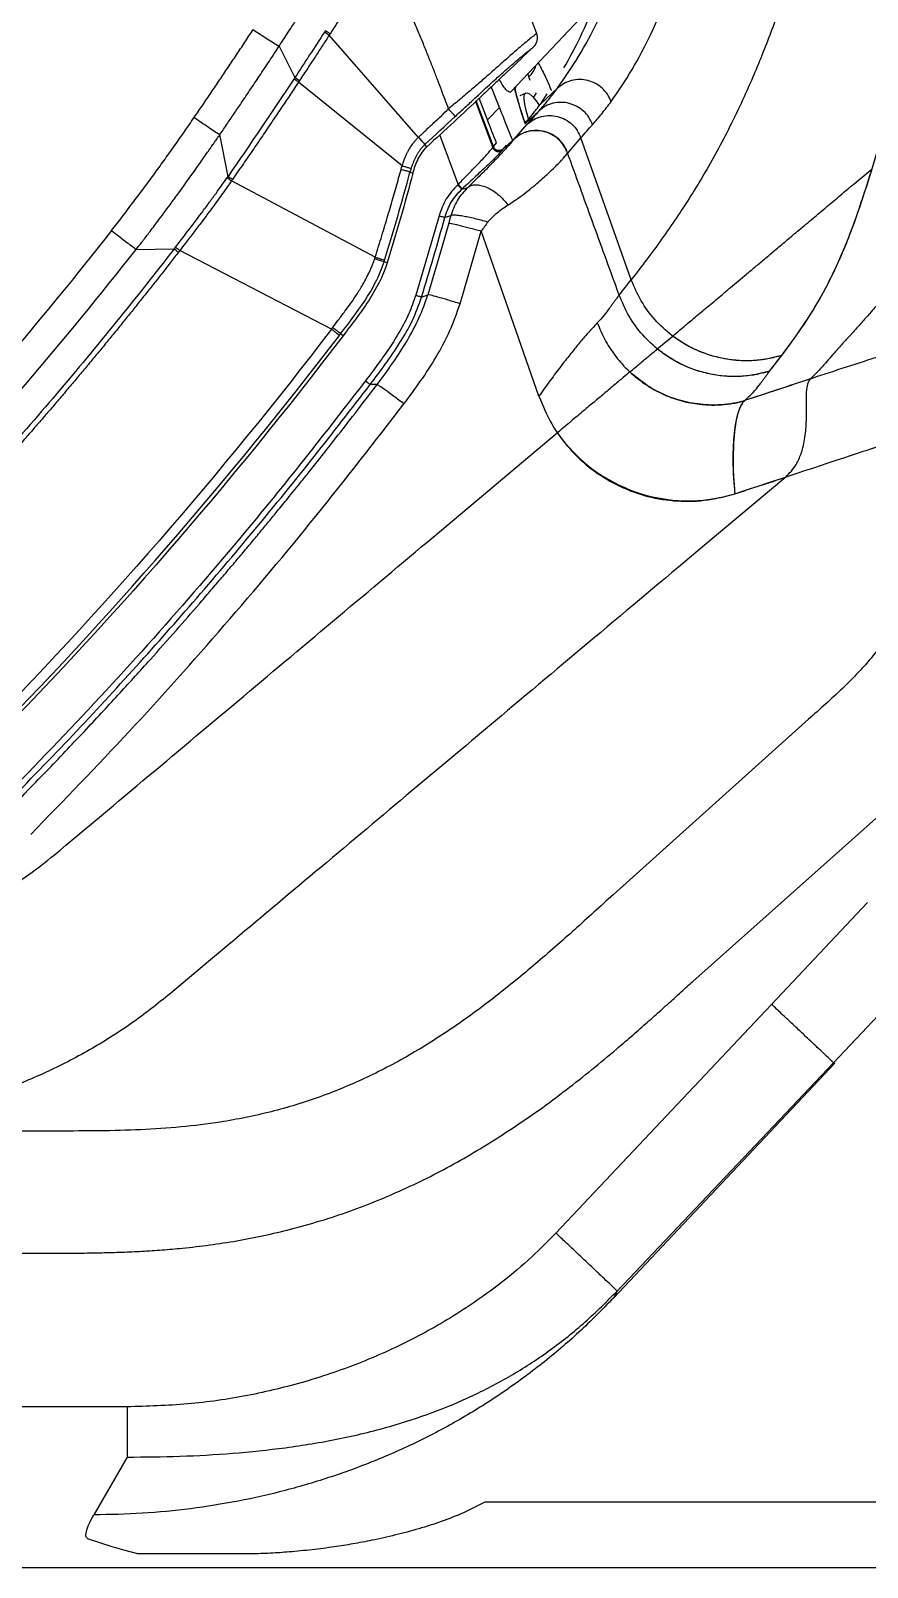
# Model space of a CAD drawing. Extents: x 400 to 501, y 484 to 634.
# Drawn here: x 419.94 to 426.88, y 505.67 to 518.42 of the extents above; entities that cross this region are included whole.
import ezdxf

# ---------------------------------------------------------------- set-up
doc = ezdxf.new("R2010")
doc.units = 0
doc.header["$MEASUREMENT"] = 0
doc.layers.add('DIM', color=3, linetype='Continuous')
doc.layers.add('GEOMETRY', color=3, linetype='Continuous', lineweight=25)

# ---------------------------------------------------------------- blocks, each defined once
blk = doc.blocks.new('2026 GRANDEE')
at = {"layer": 'GEOMETRY', "ltscale": 16}
for p, q in [((-26.502, -78.928), (-25.878, -78.269)), ((-28.044, -78.423), (-28.051, -78.434)), ((-27.271, -79.307), (-28.012, -78.459)), ((-28.427, -78.551), (-28.297, -78.811)), ((-28.258, -78.836), (-28.265, -78.848)), ((-27.406, -79.544), (-28.265, -78.848)), ((-26.598, -79.06), (-26.667, -78.886)), ((-26.344, -78.834), (-26.354, -78.804)), ((-26.116, -78.898), (-26.256, -79.029)), ((-26.798, -79.009), (-26.654, -79.391)), ((-26.648, -79.384), (-26.792, -79.004)), ((-26.697, -79.161), (-26.768, -78.982)), ((-26.38, -78.94), (-26.429, -78.962)), ((-26.317, -78.98), (-26.29, -78.939)), ((-26.256, -79.029), (-26.201, -78.947)), ((-26.697, -79.161), (-26.598, -79.06)), ((-26.385, -79.189), (-26.365, -79.167)), ((-26.27, -79.088), (-26.383, -79.193)), ((-28.851, -79.631), (-28.919, -79.284)), ((-27.271, -79.307), (-27.27, -79.306)), ((-26.941, -79.697), (-27.092, -79.286)), ((-26.477, -79.321), (-26.367, -79.198)), ((-27.2, -79.386), (-27.218, -79.367)), ((-26.648, -79.384), (-26.654, -79.391)), ((-26.648, -79.384), (-26.622, -79.353)), ((-26.573, -79.411), (-26.567, -79.404)), ((-26.567, -79.404), (-26.539, -79.371)), ((-26.031, -79.437), (-25.922, -79.312)), ((-25.504, -80.489), (-25.922, -79.312)), ((-28.852, -79.632), (-28.851, -79.631)), ((-27.63, -80.301), (-28.822, -79.668)), ((-27.341, -79.596), (-27.316, -79.603)), ((-23.655, -79.693), (-23.505, -79.567)), ((-26.941, -79.697), (-26.945, -79.701)), ((-27.1, -79.958), (-27.293, -80.618)), ((-27.019, -80.018), (-27.073, -80.21)), ((-27.003, -79.958), (-27.052, -79.971)), ((-26.925, -80.688), (-26.749, -80.085)), ((-26.271, -81.455), (-26.749, -80.084)), ((-29.614, -80.237), (-29.299, -80.233)), ((-27.992, -80.898), (-29.251, -80.246)), ((-27.073, -80.21), (-27.192, -80.613)), ((-27.53, -80.348), (-27.556, -80.34)), ((-27.245, -80.633), (-27.192, -80.613)), ((-27.896, -80.953), (-27.917, -80.937)), ((-25.288, -81.063), (-25.16, -80.956)), ((-24.356, -81.248), (-24.255, -81.117)), ((-27.614, -81.359), (-27.671, -81.358)), ((-27.149, -82.624), (-26.118, -81.759)), ((-24.222, -82.127), (-24.898, -82.694)), ((-24.033, -84.136), (-25.655, -85.592)), ((-24.992, -86.311), (-23.371, -84.867)), ((-30.417, -85.361), (-30.417, -85.361)), ((-28.845, -86.006), (-29.083, -86.205)), ((-29.083, -86.205), (-29.33, -86.413)), ((-24.34, -86.502), (-26.13, -88.4)), ((-23.816, -86.991), (-25.653, -88.94)), ((-25.621, -88.881), (-23.826, -86.986)), ((-30.264, -87.553), (-44.351, -87.552)), ((-44.506, -88.567), (-30.392, -88.567)), ((-25.621, -88.881), (-25.653, -88.94)), ((-29.688, -90.259), (-29.965, -90.738)), ((-8.129, -90.634), (-26.719, -90.634))]:
    blk.add_line(p, q, dxfattribs=at)
at = {"layer": 'GEOMETRY'}
for p, q in [((-23.545, -85.657), (-24.34, -86.502)), ((-23.03, -86.141), (-23.826, -86.986)), ((-29.688, -89.842), (-45.241, -89.842)), ((-29.812, -91.004), (-30.009, -90.941)), ((-29.715, -91.032), (-29.812, -91.004)), ((-29.6, -91.063), (-29.715, -91.032)), ((-28.66, -91.063), (-29.6, -91.063))]:
    blk.add_line(p, q, dxfattribs=at)
at = {"layer": 'GEOMETRY', "color": 4, "ltscale": 16}
blk.add_line((-47.123, -91.174), (47.123, -91.174), dxfattribs=at)
at = {"layer": 'GEOMETRY', "ltscale": 16, "flags": 128}
for points in [[(-26.465, -78.915), (-26.467, -78.908), (-26.473, -78.893)], [(-26.357, -79.157), (-26.361, -79.143), (-26.378, -79.083), (-26.389, -79.031), (-26.394, -78.99), (-26.392, -78.96), (-26.384, -78.943), (-26.37, -78.939), (-26.35, -78.947), (-26.325, -78.969), (-26.295, -79.003), (-26.269, -79.039)], [(-26.907, -79.734), (-26.909, -79.736), (-26.911, -79.737)], [(-25.604, -80.616), (-25.612, -80.594), (-25.621, -80.572)]]:
    blk.add_lwpolyline(points, dxfattribs=at)
at = {"layer": 'GEOMETRY', "ltscale": 16}
for centre, radius, start, end in [((-26.454, -78.677), 0.161, 307.9826, 347.6297), ((-25.033, -80.998), 1.325, 215.0424, 287.0523)]:
    blk.add_arc(centre, radius, start, end, dxfattribs=at)
for points, knots in [([(-25.671, -79.01), (-25.612, -78.923), (-25.494, -78.751), (-25.337, -78.45), (-25.195, -78.12), (-25.072, -77.76), (-24.968, -77.372), (-24.883, -76.958), (-24.817, -76.52), (-24.791, -76.208), (-24.778, -76.052)], [0, 0, 0, 0, 0.127105, 0.253618, 0.379546, 0.504879, 0.629609, 0.753718, 0.87719, 1, 1, 1, 1]), ([(-26.289, -78.446), (-26.3, -78.418), (-26.322, -78.361), (-26.355, -78.279), (-26.386, -78.2), (-26.417, -78.124), (-26.447, -78.051), (-26.476, -77.981), (-26.504, -77.915), (-26.531, -77.851), (-26.557, -77.791), (-26.582, -77.733), (-26.605, -77.679), (-26.65, -77.577), (-26.719, -77.423), (-26.804, -77.24), (-26.9, -77.037), (-26.965, -76.905), (-27.007, -76.819)], [0, 0, 0, 0, 0.0516264, 0.1013881, 0.1492965, 0.195364, 0.2396026, 0.2820224, 0.322631, 0.3614337, 0.3984343, 0.4336351, 0.4670372, 0.4986407, 0.6202968, 0.7529858, 0.8376508, 1, 1, 1, 1]), ([(-23.887, -76.955), (-23.925, -77.099), (-24.001, -77.39), (-24.127, -77.81), (-24.263, -78.217), (-24.409, -78.606), (-24.579, -79.004), (-24.777, -79.405), (-25.007, -79.796), (-25.25, -80.157), (-25.42, -80.379), (-25.504, -80.489)], [0, 0, 0, 0, 0.100251, 0.200884, 0.301252, 0.401354, 0.501131, 0.625737, 0.750202, 0.875255, 1, 1, 1, 1]), ([(-24.255, -81.117), (-24.188, -81.026), (-24.054, -80.845), (-23.886, -80.559), (-23.745, -80.26), (-23.621, -79.934), (-23.507, -79.58), (-23.4, -79.199), (-23.299, -78.796), (-23.205, -78.371), (-23.116, -77.932), (-23.063, -77.629), (-23.036, -77.477)], [0, 0, 0, 0, 0.0994336, 0.1995603, 0.2993658, 0.3992343, 0.4991929, 0.5991458, 0.6993031, 0.7996, 0.9000395, 1, 1, 1, 1]), ([(-27.566, -77.754), (-27.587, -77.787), (-27.629, -77.855), (-27.692, -77.955), (-27.754, -78.055), (-27.817, -78.155), (-27.879, -78.253), (-27.942, -78.351), (-27.983, -78.415), (-28.004, -78.448)], [0, 0, 0, 0, 0.145304, 0.289795, 0.433471, 0.576331, 0.718373, 0.859597, 1, 1, 1, 1]), ([(-27.021, -79.071), (-27.03, -79.045), (-27.05, -78.993), (-27.081, -78.911), (-27.113, -78.826), (-27.148, -78.735), (-27.186, -78.641), (-27.225, -78.543), (-27.267, -78.44), (-27.311, -78.334), (-27.358, -78.224), (-27.406, -78.111), (-27.458, -77.995), (-27.511, -77.875), (-27.548, -77.794), (-27.566, -77.754)], [0, 0, 0, 0, 0.057421, 0.118327, 0.182677, 0.250425, 0.321512, 0.395874, 0.473433, 0.554101, 0.637775, 0.724341, 0.813668, 0.905609, 1, 1, 1, 1]), ([(-26.116, -78.898), (-26.057, -78.813), (-25.938, -78.644), (-25.781, -78.345), (-25.658, -78.072), (-25.596, -77.886), (-25.573, -77.82)], [0, 0, 0, 0, 0.283532, 0.56572, 0.846574, 1, 1, 1, 1]), ([(-26.063, -78.729), (-26.017, -78.648), (-25.919, -78.474), (-25.836, -78.27), (-25.792, -78.161)], [0, 0, 0, 0, 0.46686, 1, 1, 1, 1]), ([(-28.427, -78.551), (-28.419, -78.538), (-28.383, -78.483), (-28.328, -78.399), (-28.266, -78.303), (-28.231, -78.249), (-28.215, -78.224)], [0, 0, 0, 0, 0.125025, 0.5, 0.775132, 1, 1, 1, 1]), ([(-29.132, -79.142), (-29.108, -79.107), (-29.061, -79.039), (-28.991, -78.935), (-28.921, -78.831), (-28.851, -78.727), (-28.781, -78.623), (-28.712, -78.518), (-28.666, -78.448), (-28.643, -78.413)], [0, 0, 0, 0, 0.142782, 0.285587, 0.428417, 0.571271, 0.714152, 0.857062, 1, 1, 1, 1]), ([(-28.643, -78.413), (-28.624, -78.426), (-28.604, -78.439), (-28.564, -78.465), (-28.545, -78.477), (-28.507, -78.501), (-28.489, -78.513), (-28.456, -78.533), (-28.441, -78.543), (-28.427, -78.551)], [0, 0, 0, 0, 0.25, 0.25, 0.5, 0.5, 0.75, 0.75, 1, 1, 1, 1]), ([(-28.012, -78.459), (-28.03, -78.488), (-28.068, -78.547), (-28.128, -78.638), (-28.191, -78.735), (-28.235, -78.802), (-28.258, -78.836)], [0, 0, 0, 0, 0.226332, 0.468441, 0.726333, 1, 1, 1, 1]), ([(-28.012, -78.459), (-28.018, -78.455), (-28.026, -78.45), (-28.04, -78.441), (-28.046, -78.437), (-28.051, -78.434)], [0, 0, 0, 0, 0.5, 0.5, 1, 1, 1, 1]), ([(-28.004, -78.448), (-28.011, -78.443), (-28.018, -78.438), (-28.032, -78.43), (-28.039, -78.426), (-28.044, -78.423)], [0, 0, 0, 0, 0.5, 0.5, 1, 1, 1, 1]), ([(-26.289, -78.446), (-26.313, -78.464), (-26.337, -78.483), (-26.396, -78.531), (-26.429, -78.559), (-26.495, -78.617), (-26.519, -78.639), (-26.565, -78.679), (-26.581, -78.693), (-26.617, -78.725), (-26.637, -78.743), (-26.68, -78.781), (-26.704, -78.802), (-26.758, -78.848), (-26.786, -78.873), (-26.849, -78.926), (-26.883, -78.955), (-26.951, -79.013), (-26.986, -79.042), (-27.021, -79.071)], [0, 0, 0, 0, 0.25, 0.25, 0.5, 0.5, 0.625, 0.625, 0.6875, 0.6875, 0.75, 0.75, 0.8125, 0.8125, 0.875, 0.875, 0.9375, 0.9375, 1, 1, 1, 1]), ([(-26.315, -78.556), (-26.313, -78.555), (-26.311, -78.552), (-26.307, -78.548), (-26.303, -78.543), (-26.299, -78.538), (-26.295, -78.53), (-26.289, -78.52), (-26.285, -78.506), (-26.283, -78.493), (-26.282, -78.48), (-26.283, -78.468), (-26.285, -78.457), (-26.288, -78.45), (-26.289, -78.446)], [0, 0, 0, 0, 0.048823, 0.098408, 0.14869, 0.199597, 0.25105, 0.374826, 0.500782, 0.607785, 0.711802, 0.812167, 0.908356, 1, 1, 1, 1]), ([(-28.919, -79.284), (-28.898, -79.254), (-28.857, -79.193), (-28.795, -79.102), (-28.733, -79.011), (-28.665, -78.909), (-28.59, -78.797), (-28.508, -78.674), (-28.454, -78.592), (-28.427, -78.551)], [0, 0, 0, 0, 0.124996, 0.249996, 0.374998, 0.5, 0.666751, 0.833418, 1, 1, 1, 1]), ([(-26.315, -78.556), (-26.388, -78.626), (-26.462, -78.695), (-26.572, -78.799), (-26.609, -78.834), (-26.682, -78.904), (-26.719, -78.938), (-26.903, -79.112), (-27.052, -79.248), (-27.2, -79.386)], [0, 0, 0, 0, 0.25, 0.25, 0.375, 0.375, 0.5, 0.5, 1, 1, 1, 1]), ([(-26.967, -79.135), (-26.938, -79.108), (-26.91, -79.082), (-26.854, -79.031), (-26.827, -79.006), (-26.776, -78.958), (-26.752, -78.936), (-26.707, -78.895), (-26.686, -78.875), (-26.647, -78.84), (-26.63, -78.824), (-26.597, -78.794), (-26.582, -78.781), (-26.539, -78.743), (-26.516, -78.723), (-26.452, -78.668), (-26.42, -78.641), (-26.363, -78.594), (-26.338, -78.575), (-26.315, -78.556)], [0, 0, 0, 0, 0.0625, 0.0625, 0.125, 0.125, 0.1875, 0.1875, 0.25, 0.25, 0.3125, 0.3125, 0.375, 0.375, 0.5, 0.5, 0.75, 0.75, 1, 1, 1, 1]), ([(-26.354, -78.804), (-26.357, -78.797), (-26.361, -78.786), (-26.358, -78.778), (-26.358, -78.775)], [0, 0, 0, 0, 0.70336, 1, 1, 1, 1]), ([(-26.278, -78.691), (-26.27, -78.703), (-26.247, -78.741), (-26.21, -78.821), (-26.181, -78.887), (-26.17, -78.914), (-26.169, -78.917)], [0, 0, 0, 0, 0.219646, 0.701582, 0.976649, 1, 1, 1, 1]), ([(-28.265, -78.848), (-28.288, -78.882), (-28.334, -78.951), (-28.405, -79.057), (-28.479, -79.167), (-28.557, -79.283), (-28.639, -79.403), (-28.725, -79.528), (-28.784, -79.613), (-28.814, -79.656)], [0, 0, 0, 0, 0.1243001, 0.2547857, 0.3914574, 0.5343153, 0.6833589, 0.8385876, 1, 1, 1, 1]), ([(-28.265, -78.848), (-28.272, -78.844), (-28.28, -78.839), (-28.294, -78.83), (-28.3, -78.826), (-28.305, -78.823)], [0, 0, 0, 0, 0.5, 0.5, 1, 1, 1, 1]), ([(-28.258, -78.836), (-28.264, -78.832), (-28.272, -78.827), (-28.286, -78.818), (-28.292, -78.814), (-28.297, -78.811)], [0, 0, 0, 0, 0.5, 0.5, 1, 1, 1, 1]), ([(-26.502, -78.928), (-26.505, -78.93), (-26.512, -78.935), (-26.529, -78.926), (-26.55, -78.905), (-26.574, -78.872), (-26.592, -78.84), (-26.601, -78.825)], [0, 0, 0, 0, 0.201053, 0.402054, 0.603282, 0.80453, 1, 1, 1, 1]), ([(-26.383, -79.199), (-26.386, -79.191), (-26.398, -79.155), (-26.419, -79.093), (-26.442, -79.015), (-26.461, -78.947), (-26.469, -78.91), (-26.473, -78.893)], [0, 0, 0, 0, 0.076401, 0.320062, 0.556953, 0.801681, 1, 1, 1, 1]), ([(-26.465, -78.914), (-26.465, -78.911), (-26.466, -78.905), (-26.462, -78.886), (-26.457, -78.877), (-26.457, -78.877), (-26.457, -78.877)], [0, 0, 0, 0, 0.291759, 0.731158, 0.944977, 1, 1, 1, 1]), ([(-26.382, -79.197), (-26.383, -79.193), (-26.393, -79.165), (-26.41, -79.113), (-26.431, -79.045), (-26.448, -78.986), (-26.459, -78.942), (-26.463, -78.922), (-26.465, -78.915)], [0, 0, 0, 0, 0.039166, 0.269764, 0.494895, 0.714007, 0.900321, 1, 1, 1, 1]), ([(-26.27, -79.088), (-26.244, -79.058), (-26.191, -78.998), (-26.141, -78.931), (-26.116, -78.898)], [0, 0, 0, 0, 0.501166, 1, 1, 1, 1]), ([(-25.671, -79.01), (-25.681, -78.989), (-25.699, -78.948), (-25.745, -78.897), (-25.801, -78.857), (-25.865, -78.833), (-25.933, -78.824), (-26, -78.833), (-26.064, -78.857), (-26.099, -78.885), (-26.116, -78.898)], [0, 0, 0, 0, 0.125001, 0.250002, 0.375001, 0.5, 0.624999, 0.749998, 0.874999, 1, 1, 1, 1]), ([(-26.365, -79.167), (-26.347, -79.144), (-26.31, -79.1), (-26.274, -79.053), (-26.256, -79.029)], [0, 0, 0, 0, 0.499869, 1, 1, 1, 1]), ([(-26.256, -79.029), (-26.259, -79.032), (-26.264, -79.036), (-26.269, -79.038), (-26.271, -79.038)], [0, 0, 0, 0, 0.6777989, 1, 1, 1, 1]), ([(-25.826, -79.202), (-25.835, -79.181), (-25.853, -79.139), (-25.899, -79.088), (-25.955, -79.048), (-26.019, -79.023), (-26.087, -79.014), (-26.154, -79.022), (-26.218, -79.046), (-26.253, -79.074), (-26.27, -79.088)], [0, 0, 0, 0, 0.125001, 0.250002, 0.375001, 0.5, 0.624999, 0.749998, 0.874999, 1, 1, 1, 1]), ([(-25.826, -79.202), (-25.799, -79.171), (-25.747, -79.11), (-25.696, -79.043), (-25.671, -79.01)], [0, 0, 0, 0, 0.500946, 1, 1, 1, 1]), ([(-29.818, -80.08), (-29.803, -80.062), (-29.774, -80.024), (-29.73, -79.968), (-29.687, -79.911), (-29.643, -79.853), (-29.599, -79.795), (-29.555, -79.736), (-29.511, -79.677), (-29.454, -79.599), (-29.384, -79.501), (-29.3, -79.384), (-29.216, -79.264), (-29.16, -79.183), (-29.132, -79.142)], [0, 0, 0, 0, 0.060947, 0.122335, 0.184166, 0.246439, 0.309157, 0.37232, 0.43593, 0.499988, 0.6218, 0.745735, 0.871799, 1, 1, 1, 1]), ([(-29.132, -79.142), (-29.113, -79.155), (-29.093, -79.168), (-29.054, -79.195), (-29.035, -79.208), (-28.998, -79.233), (-28.98, -79.244), (-28.948, -79.266), (-28.933, -79.276), (-28.919, -79.284)], [0, 0, 0, 0, 0.25, 0.25, 0.5, 0.5, 0.75, 0.75, 1, 1, 1, 1]), ([(-27.27, -79.306), (-27.248, -79.285), (-27.206, -79.245), (-27.142, -79.185), (-27.081, -79.128), (-27.041, -79.09), (-27.021, -79.071)], [0, 0, 0, 0, 0.260423, 0.513679, 0.7601, 1, 1, 1, 1]), ([(-26.967, -79.135), (-26.967, -79.134), (-26.968, -79.133), (-26.972, -79.126), (-26.976, -79.121), (-26.986, -79.109), (-26.993, -79.102), (-27.006, -79.087), (-27.014, -79.079), (-27.021, -79.071)], [0, 0, 0, 0, 0.25, 0.25, 0.5, 0.5, 0.75, 0.75, 1, 1, 1, 1]), ([(-26.623, -79.354), (-26.623, -79.354), (-26.648, -79.292), (-26.673, -79.227), (-26.697, -79.161)], [0, 0, 0, 0, 0.004136, 1, 1, 1, 1]), ([(-26.598, -79.06), (-26.574, -79.122), (-26.539, -79.213), (-26.504, -79.299), (-26.493, -79.326)], [0, 0, 0, 0, 0.682228, 1, 1, 1, 1]), ([(-26.365, -79.167), (-26.368, -79.169), (-26.375, -79.174), (-26.383, -79.178), (-26.388, -79.178), (-26.388, -79.178)], [0, 0, 0, 0, 0.460806, 0.921612, 1, 1, 1, 1]), ([(-26.27, -79.088), (-26.286, -79.106), (-26.319, -79.143), (-26.351, -79.179), (-26.367, -79.198)], [0, 0, 0, 0, 0.496386, 1, 1, 1, 1]), ([(-26.367, -79.198), (-26.35, -79.184), (-26.315, -79.156), (-26.251, -79.132), (-26.183, -79.123), (-26.115, -79.132), (-26.051, -79.157), (-25.995, -79.197), (-25.95, -79.249), (-25.931, -79.291), (-25.922, -79.312)], [0, 0, 0, 0, 0.125001, 0.250002, 0.375001, 0.5, 0.624999, 0.749998, 0.874999, 1, 1, 1, 1]), ([(-29.614, -80.237), (-29.598, -80.217), (-29.562, -80.172), (-29.503, -80.094), (-29.424, -79.99), (-29.342, -79.879), (-29.226, -79.72), (-29.122, -79.575), (-29.026, -79.438), (-28.97, -79.357), (-28.936, -79.309), (-28.919, -79.284)], [0, 0, 0, 0, 0.064376, 0.147716, 0.249989, 0.395356, 0.499981, 0.749989, 0.849995, 0.924999, 1, 1, 1, 1]), ([(-27.406, -79.544), (-27.405, -79.539), (-27.401, -79.528), (-27.396, -79.511), (-27.389, -79.494), (-27.382, -79.475), (-27.374, -79.456), (-27.364, -79.436), (-27.352, -79.413), (-27.336, -79.386), (-27.319, -79.361), (-27.302, -79.34), (-27.287, -79.323), (-27.276, -79.312), (-27.271, -79.307)], [0, 0, 0, 0, 0.059187, 0.122594, 0.190193, 0.261941, 0.337781, 0.417648, 0.50148, 0.626249, 0.750743, 0.832036, 0.915064, 1, 1, 1, 1]), ([(-27.271, -79.307), (-27.264, -79.314), (-27.257, -79.322), (-27.243, -79.337), (-27.237, -79.343), (-27.227, -79.355), (-27.224, -79.359), (-27.219, -79.366), (-27.218, -79.367), (-27.218, -79.368)], [0, 0, 0, 0, 0.25, 0.25, 0.5, 0.5, 0.75, 0.75, 1, 1, 1, 1]), ([(-27.218, -79.367), (-27.217, -79.367), (-27.218, -79.365), (-27.223, -79.359), (-27.227, -79.354), (-27.237, -79.343), (-27.243, -79.336), (-27.256, -79.321), (-27.263, -79.313), (-27.27, -79.306)], [0, 0, 0, 0, 0.25, 0.25, 0.5, 0.5, 0.75, 0.75, 1, 1, 1, 1]), ([(-26.033, -79.438), (-26.042, -79.417), (-26.06, -79.375), (-26.106, -79.323), (-26.161, -79.283), (-26.226, -79.257), (-26.294, -79.249), (-26.361, -79.257), (-26.425, -79.281), (-26.46, -79.309), (-26.478, -79.323)], [0, 0, 0, 0, 0.125001, 0.250002, 0.375001, 0.5, 0.624999, 0.749998, 0.874999, 1, 1, 1, 1]), ([(-26.031, -79.437), (-26.04, -79.416), (-26.059, -79.374), (-26.104, -79.321), (-26.16, -79.281), (-26.224, -79.256), (-26.292, -79.247), (-26.36, -79.255), (-26.424, -79.279), (-26.459, -79.307), (-26.477, -79.321)], [0, 0, 0, 0, 0.125001, 0.250002, 0.375001, 0.5, 0.624999, 0.749998, 0.874999, 1, 1, 1, 1]), ([(-25.922, -79.312), (-25.906, -79.293), (-25.874, -79.257), (-25.842, -79.22), (-25.826, -79.202)], [0, 0, 0, 0, 0.503604, 1, 1, 1, 1]), ([(-27.218, -79.368), (-27.221, -79.37), (-27.226, -79.375), (-27.234, -79.384), (-27.241, -79.392), (-27.249, -79.4), (-27.256, -79.409), (-27.262, -79.419), (-27.269, -79.428), (-27.275, -79.438), (-27.281, -79.448), (-27.287, -79.458), (-27.293, -79.468), (-27.298, -79.479), (-27.303, -79.49), (-27.308, -79.501), (-27.313, -79.512), (-27.317, -79.523), (-27.322, -79.534), (-27.326, -79.546), (-27.33, -79.557), (-27.332, -79.565), (-27.333, -79.569)], [0, 0, 0, 0, 0.04736, 0.094931, 0.142745, 0.190827, 0.2392, 0.287881, 0.336882, 0.386209, 0.435863, 0.48584, 0.536128, 0.586704, 0.637482, 0.688466, 0.739683, 0.791155, 0.842906, 0.894953, 0.947313, 1, 1, 1, 1]), ([(-27.316, -79.603), (-27.305, -79.563), (-27.291, -79.524), (-27.254, -79.449), (-27.23, -79.415), (-27.2, -79.386)], [0, 0, 0, 0, 0.5, 0.5, 1, 1, 1, 1]), ([(-26.941, -79.697), (-26.909, -79.664), (-26.843, -79.597), (-26.753, -79.505), (-26.695, -79.442), (-26.665, -79.406), (-26.658, -79.396), (-26.655, -79.392)], [0, 0, 0, 0, 0.2446393, 0.4915579, 0.7414852, 0.8696253, 1, 1, 1, 1]), ([(-26.574, -79.412), (-26.578, -79.416), (-26.586, -79.426), (-26.613, -79.455), (-26.648, -79.492), (-26.706, -79.547), (-26.793, -79.628), (-26.869, -79.699), (-26.907, -79.734)], [0, 0, 0, 0, 0.130634, 0.259485, 0.386648, 0.512335, 0.758489, 1, 1, 1, 1]), ([(-26.478, -79.323), (-26.486, -79.332), (-26.502, -79.351), (-26.524, -79.378), (-26.548, -79.404), (-26.574, -79.432), (-26.607, -79.467), (-26.648, -79.51), (-26.703, -79.566), (-26.761, -79.625), (-26.817, -79.679), (-26.849, -79.71), (-26.864, -79.725)], [0, 0, 0, 0, 0.107065, 0.211934, 0.317825, 0.422955, 0.527432, 0.656109, 0.78096, 0.898703, 0.952418, 1, 1, 1, 1]), ([(-26.654, -79.391), (-26.654, -79.391), (-26.654, -79.391), (-26.654, -79.391), (-26.655, -79.392)], [0, 0, 0, 0, 0.500026, 1, 1, 1, 1]), ([(-26.655, -79.392), (-26.653, -79.395), (-26.649, -79.403), (-26.641, -79.412), (-26.631, -79.419), (-26.619, -79.424), (-26.607, -79.425), (-26.595, -79.424), (-26.583, -79.419), (-26.577, -79.414), (-26.574, -79.412)], [0, 0, 0, 0, 0.1250007, 0.2500017, 0.3750012, 0.5, 0.6249987, 0.7499983, 0.8749993, 1, 1, 1, 1]), ([(-26.654, -79.391), (-26.652, -79.394), (-26.649, -79.402), (-26.64, -79.411), (-26.63, -79.418), (-26.619, -79.423), (-26.606, -79.424), (-26.594, -79.423), (-26.582, -79.418), (-26.576, -79.413), (-26.573, -79.411)], [0, 0, 0, 0, 0.125001, 0.250002, 0.375001, 0.5, 0.624999, 0.749998, 0.874999, 1, 1, 1, 1]), ([(-26.567, -79.404), (-26.571, -79.407), (-26.577, -79.412), (-26.589, -79.416), (-26.601, -79.418), (-26.613, -79.416), (-26.625, -79.412), (-26.635, -79.405), (-26.643, -79.395), (-26.647, -79.388), (-26.648, -79.384)], [0, 0, 0, 0, 0.125001, 0.250002, 0.375001, 0.5, 0.624999, 0.749998, 0.874999, 1, 1, 1, 1]), ([(-26.477, -79.321), (-26.493, -79.336), (-26.525, -79.366), (-26.557, -79.397), (-26.574, -79.412)], [0, 0, 0, 0, 0.5000001, 1, 1, 1, 1]), ([(-26.574, -79.412), (-26.574, -79.411), (-26.573, -79.411), (-26.573, -79.411), (-26.573, -79.411)], [0, 0, 0, 0, 0.49995, 1, 1, 1, 1]), ([(-26.527, -79.868), (-26.498, -79.849), (-26.44, -79.811), (-26.366, -79.755), (-26.301, -79.702), (-26.245, -79.654), (-26.201, -79.614), (-26.159, -79.574), (-26.12, -79.535), (-26.089, -79.504), (-26.068, -79.481), (-26.055, -79.465), (-26.045, -79.452), (-26.038, -79.443), (-26.035, -79.439), (-26.033, -79.437)], [0, 0, 0, 0, 0.071577, 0.140195, 0.238593, 0.333803, 0.427373, 0.519543, 0.655663, 0.791014, 0.850622, 0.908873, 0.959527, 0.979515, 1, 1, 1, 1]), ([(-26.477, -79.321), (-26.477, -79.321), (-26.477, -79.322), (-26.478, -79.323), (-26.478, -79.323)], [0, 0, 0, 0, 0.500064, 1, 1, 1, 1]), ([(-26.033, -79.438), (-26.032, -79.438), (-26.032, -79.437), (-26.032, -79.437), (-26.031, -79.437)], [0, 0, 0, 0, 0.500151, 1, 1, 1, 1]), ([(-27.415, -79.574), (-27.414, -79.569), (-27.411, -79.559), (-27.408, -79.549), (-27.406, -79.544)], [0, 0, 0, 0, 0.508235, 1, 1, 1, 1]), ([(-27.333, -79.569), (-27.333, -79.569), (-27.335, -79.568), (-27.342, -79.565), (-27.347, -79.563), (-27.361, -79.559), (-27.369, -79.556), (-27.387, -79.55), (-27.397, -79.547), (-27.406, -79.544)], [0, 0, 0, 0, 0.25, 0.25, 0.5, 0.5, 0.75, 0.75, 1, 1, 1, 1]), ([(-22.237, -79.529), (-22.318, -79.592), (-22.48, -79.719), (-22.691, -79.902), (-22.884, -80.081), (-23.03, -80.226), (-23.14, -80.342), (-23.22, -80.427), (-23.298, -80.512), (-23.372, -80.596), (-23.448, -80.682), (-23.521, -80.764), (-23.597, -80.85), (-23.647, -80.905), (-23.674, -80.934)], [0, 0, 0, 0, 0.124927, 0.249813, 0.374734, 0.499723, 0.562245, 0.62478, 0.684846, 0.749877, 0.80865, 0.874968, 0.933489, 1, 1, 1, 1]), ([(-29.287, -80.218), (-29.261, -80.185), (-29.188, -80.09), (-29.094, -79.967), (-29.009, -79.851), (-28.953, -79.775), (-28.904, -79.706), (-28.874, -79.663), (-28.86, -79.643)], [0, 0, 0, 0, 0.176991, 0.500035, 0.647659, 0.78022, 0.89768, 1, 1, 1, 1]), ([(-28.822, -79.668), (-28.834, -79.684), (-28.857, -79.718), (-28.895, -79.771), (-28.937, -79.829), (-28.983, -79.893), (-29.031, -79.957), (-29.084, -80.027), (-29.141, -80.103), (-29.199, -80.178), (-29.236, -80.226), (-29.251, -80.246)], [0, 0, 0, 0, 0.080441, 0.170658, 0.270654, 0.380427, 0.499971, 0.60333, 0.749985, 0.895129, 1, 1, 1, 1]), ([(-28.822, -79.668), (-28.829, -79.664), (-28.836, -79.659), (-28.849, -79.65), (-28.855, -79.646), (-28.86, -79.643)], [0, 0, 0, 0, 0.5, 0.5, 1, 1, 1, 1]), ([(-28.851, -79.631), (-28.846, -79.634), (-28.84, -79.638), (-28.827, -79.647), (-28.82, -79.651), (-28.814, -79.656)], [0, 0, 0, 0, 0.5, 0.5, 1, 1, 1, 1]), ([(-27.63, -80.301), (-27.62, -80.271), (-27.602, -80.212), (-27.575, -80.124), (-27.549, -80.039), (-27.524, -79.956), (-27.501, -79.875), (-27.478, -79.797), (-27.456, -79.721), (-27.435, -79.647), (-27.422, -79.598), (-27.415, -79.574)], [0, 0, 0, 0, 0.124213, 0.245148, 0.362807, 0.477192, 0.588301, 0.696137, 0.800699, 0.901987, 1, 1, 1, 1]), ([(-27.341, -79.596), (-27.341, -79.596), (-27.343, -79.595), (-27.35, -79.593), (-27.355, -79.591), (-27.369, -79.587), (-27.377, -79.585), (-27.396, -79.58), (-27.406, -79.577), (-27.415, -79.574)], [0, 0, 0, 0, 0.25, 0.25, 0.5, 0.5, 0.75, 0.75, 1, 1, 1, 1]), ([(-27.333, -79.569), (-27.334, -79.574), (-27.337, -79.583), (-27.34, -79.592), (-27.341, -79.596)], [0, 0, 0, 0, 0.489926, 1, 1, 1, 1]), ([(-25.16, -80.956), (-25.142, -80.94), (-25.106, -80.91), (-25.056, -80.868), (-25.008, -80.828), (-24.961, -80.788), (-24.911, -80.746), (-24.858, -80.702), (-24.804, -80.657), (-24.744, -80.607), (-24.681, -80.554), (-24.615, -80.498), (-24.547, -80.441), (-24.476, -80.382), (-24.394, -80.313), (-24.305, -80.238), (-24.209, -80.157), (-24.107, -80.072), (-23.999, -79.981), (-23.884, -79.885), (-23.771, -79.79), (-23.693, -79.724), (-23.655, -79.693)], [0, 0, 0, 0, 0.044276, 0.084117, 0.119524, 0.156467, 0.195196, 0.234823, 0.27629, 0.31765, 0.368098, 0.41551, 0.46145, 0.511774, 0.564558, 0.629085, 0.690478, 0.748742, 0.818104, 0.88326, 0.943884, 1, 1, 1, 1]), ([(-24.255, -81.117), (-24.199, -81.041), (-24.086, -80.89), (-23.939, -80.653), (-23.791, -80.367), (-23.647, -80.017), (-23.553, -79.717), (-23.505, -79.567)], [0, 0, 0, 0, 0.165771, 0.33302, 0.499785, 0.749707, 1, 1, 1, 1]), ([(-26.945, -79.701), (-26.98, -79.738), (-27.05, -79.813), (-27.083, -79.91), (-27.1, -79.958)], [0, 0, 0, 0, 0.499979, 1, 1, 1, 1]), ([(-27.052, -79.971), (-27.037, -79.927), (-27.006, -79.84), (-26.943, -79.771), (-26.911, -79.737)], [0, 0, 0, 0, 0.5000091, 1, 1, 1, 1]), ([(-26.864, -79.725), (-26.894, -79.758), (-26.956, -79.825), (-26.987, -79.913), (-27.003, -79.958)], [0, 0, 0, 0, 0.493332, 1, 1, 1, 1]), ([(-26.911, -79.737), (-26.912, -79.737), (-26.913, -79.736), (-26.921, -79.727), (-26.932, -79.715), (-26.941, -79.706), (-26.945, -79.701)], [0, 0, 0, 0, 0.249993, 0.5, 0.750007, 1, 1, 1, 1]), ([(-26.941, -79.697), (-26.937, -79.702), (-26.928, -79.712), (-26.917, -79.724), (-26.909, -79.732), (-26.908, -79.733), (-26.907, -79.734)], [0, 0, 0, 0, 0.25, 0.5, 0.75, 1, 1, 1, 1]), ([(-26.911, -79.737), (-26.904, -79.736), (-26.889, -79.732), (-26.873, -79.727), (-26.864, -79.725)], [0, 0, 0, 0, 0.4471152, 1, 1, 1, 1]), ([(-26.864, -79.725), (-26.855, -79.718), (-26.836, -79.705), (-26.798, -79.699), (-26.755, -79.704), (-26.707, -79.719), (-26.658, -79.745), (-26.61, -79.779), (-26.565, -79.821), (-26.54, -79.852), (-26.527, -79.868)], [0, 0, 0, 0, 0.125, 0.250001, 0.375001, 0.5, 0.624999, 0.749999, 0.875, 1, 1, 1, 1]), ([(-26.695, -80.01), (-26.669, -79.983), (-26.615, -79.926), (-26.558, -79.888), (-26.527, -79.868)], [0, 0, 0, 0, 0.470161, 1, 1, 1, 1]), ([(-27.245, -80.633), (-27.211, -80.523), (-27.144, -80.303), (-27.083, -80.082), (-27.052, -79.971)], [0, 0, 0, 0, 0.499989, 1, 1, 1, 1]), ([(-27.1, -79.958), (-27.094, -79.96), (-27.082, -79.963), (-27.066, -79.967), (-27.055, -79.97), (-27.053, -79.971), (-27.052, -79.971)], [0, 0, 0, 0, 0.249993, 0.5, 0.750007, 1, 1, 1, 1]), ([(-27.003, -79.958), (-27.006, -79.968), (-27.011, -79.988), (-27.016, -80.008), (-27.019, -80.018)], [0, 0, 0, 0, 0.497665, 1, 1, 1, 1]), ([(-27.019, -80.018), (-27.014, -80.019), (-27.003, -80.02), (-26.94, -80.034), (-26.852, -80.057), (-26.783, -80.075), (-26.749, -80.085)], [0, 0, 0, 0, 0.25, 0.5, 0.75, 1, 1, 1, 1]), ([(-26.695, -80.01), (-26.713, -80.005), (-26.75, -79.995), (-26.805, -79.981), (-26.857, -79.97), (-26.904, -79.961), (-26.944, -79.955), (-26.975, -79.953), (-26.996, -79.953), (-27.001, -79.957), (-27.003, -79.958)], [0, 0, 0, 0, 0.125, 0.250001, 0.375, 0.5, 0.625, 0.749999, 0.875, 1, 1, 1, 1]), ([(-26.695, -80.01), (-26.704, -80.023), (-26.722, -80.047), (-26.74, -80.072), (-26.749, -80.085)], [0, 0, 0, 0, 0.507773, 1, 1, 1, 1]), ([(-29.818, -80.08), (-29.799, -80.095), (-29.78, -80.11), (-29.743, -80.139), (-29.724, -80.153), (-29.689, -80.18), (-29.672, -80.193), (-29.641, -80.217), (-29.626, -80.228), (-29.614, -80.237)], [0, 0, 0, 0, 0.25, 0.25, 0.5, 0.5, 0.75, 0.75, 1, 1, 1, 1]), ([(-29.299, -80.233), (-29.614, -80.641), (-29.939, -81.041), (-30.606, -81.826), (-30.949, -82.211), (-31.3, -82.588)], [0, 0, 0, 0, 0.5, 0.5, 1, 1, 1, 1]), ([(-29.263, -80.261), (-29.286, -80.29), (-29.332, -80.35), (-29.402, -80.439), (-29.472, -80.528), (-29.543, -80.617), (-29.615, -80.707), (-29.687, -80.797), (-29.76, -80.887), (-29.833, -80.977), (-29.907, -81.067), (-29.982, -81.157), (-30.057, -81.248), (-30.133, -81.338), (-30.21, -81.429), (-30.287, -81.52), (-30.365, -81.611), (-30.444, -81.702), (-30.523, -81.793), (-30.603, -81.884), (-30.684, -81.976), (-30.765, -82.067), (-30.847, -82.159), (-30.93, -82.251), (-31.013, -82.343), (-31.097, -82.435), (-31.181, -82.527), (-31.238, -82.588), (-31.267, -82.618)], [0, 0, 0, 0, 0.036372, 0.072911, 0.109616, 0.146488, 0.183526, 0.220731, 0.258102, 0.295641, 0.333347, 0.371219, 0.409259, 0.447466, 0.485841, 0.524383, 0.563093, 0.60197, 0.641016, 0.680229, 0.719611, 0.759161, 0.798879, 0.838766, 0.878821, 0.919045, 0.959438, 1, 1, 1, 1]), ([(-29.263, -80.261), (-29.269, -80.256), (-29.276, -80.251), (-29.289, -80.241), (-29.295, -80.237), (-29.299, -80.233)], [0, 0, 0, 0, 0.5, 0.5, 1, 1, 1, 1]), ([(-29.287, -80.218), (-29.283, -80.222), (-29.277, -80.226), (-29.264, -80.235), (-29.258, -80.241), (-29.251, -80.246)], [0, 0, 0, 0, 0.5, 0.5, 1, 1, 1, 1]), ([(-27.982, -80.884), (-27.967, -80.864), (-27.933, -80.82), (-27.882, -80.753), (-27.831, -80.683), (-27.781, -80.609), (-27.737, -80.538), (-27.704, -80.478), (-27.683, -80.436), (-27.668, -80.404), (-27.655, -80.373), (-27.644, -80.343), (-27.637, -80.323), (-27.634, -80.314)], [0, 0, 0, 0, 0.113584, 0.249994, 0.374977, 0.499966, 0.646529, 0.750132, 0.805469, 0.858094, 0.908036, 0.955328, 1, 1, 1, 1]), ([(-27.634, -80.314), (-27.624, -80.317), (-27.614, -80.32), (-27.595, -80.326), (-27.586, -80.329), (-27.571, -80.334), (-27.565, -80.336), (-27.558, -80.339), (-27.556, -80.34), (-27.556, -80.34)], [0, 0, 0, 0, 0.25, 0.25, 0.5, 0.5, 0.75, 0.75, 1, 1, 1, 1]), ([(-27.63, -80.301), (-27.62, -80.304), (-27.61, -80.307), (-27.59, -80.314), (-27.582, -80.316), (-27.567, -80.321), (-27.561, -80.323), (-27.554, -80.326), (-27.552, -80.327), (-27.552, -80.327)], [0, 0, 0, 0, 0.25, 0.25, 0.5, 0.5, 0.75, 0.75, 1, 1, 1, 1]), ([(-27.917, -80.937), (-27.85, -80.849), (-27.78, -80.76), (-27.684, -80.614), (-27.654, -80.563), (-27.599, -80.456), (-27.574, -80.399), (-27.556, -80.34)], [0, 0, 0, 0, 0.5, 0.5, 0.75, 0.75, 1, 1, 1, 1]), ([(-27.53, -80.348), (-27.566, -80.461), (-27.622, -80.566), (-27.751, -80.765), (-27.824, -80.859), (-27.896, -80.953)], [0, 0, 0, 0, 0.5, 0.5, 1, 1, 1, 1]), ([(-25.604, -80.616), (-25.588, -80.595), (-25.554, -80.552), (-25.521, -80.51), (-25.504, -80.489)], [0, 0, 0, 0, 0.505601, 1, 1, 1, 1]), ([(-24.255, -81.117), (-24.317, -81.132), (-24.441, -81.163), (-24.634, -81.164), (-24.825, -81.129), (-25.006, -81.059), (-25.171, -80.955), (-25.312, -80.823), (-25.429, -80.667), (-25.479, -80.548), (-25.504, -80.489)], [0, 0, 0, 0, 0.125009, 0.250009, 0.375003, 0.5, 0.624997, 0.749991, 0.874991, 1, 1, 1, 1]), ([(-27.293, -80.618), (-27.311, -80.669), (-27.347, -80.772), (-27.424, -80.916), (-27.512, -81.057), (-27.609, -81.193), (-27.677, -81.283), (-27.711, -81.328)], [0, 0, 0, 0, 0.196216, 0.393571, 0.59175, 0.7963, 1, 1, 1, 1]), ([(-27.671, -81.358), (-27.629, -81.302), (-27.544, -81.191), (-27.425, -81.017), (-27.318, -80.833), (-27.269, -80.7), (-27.245, -80.633)], [0, 0, 0, 0, 0.247888, 0.497422, 0.7481, 1, 1, 1, 1]), ([(-27.614, -81.359), (-27.57, -81.299), (-27.482, -81.181), (-27.364, -80.998), (-27.262, -80.811), (-27.215, -80.679), (-27.192, -80.613)], [0, 0, 0, 0, 0.259511, 0.511478, 0.758359, 1, 1, 1, 1]), ([(-27.391, -81.519), (-27.344, -81.456), (-27.25, -81.33), (-27.121, -81.13), (-27.006, -80.918), (-26.952, -80.765), (-26.925, -80.688)], [0, 0, 0, 0, 0.246138, 0.493481, 0.744676, 1, 1, 1, 1]), ([(-27.245, -80.633), (-27.246, -80.633), (-27.248, -80.632), (-27.259, -80.629), (-27.274, -80.624), (-27.286, -80.62), (-27.293, -80.618)], [0, 0, 0, 0, 0.2499931, 0.5, 0.7500069, 1, 1, 1, 1]), ([(-26.925, -80.688), (-26.958, -80.678), (-27.026, -80.657), (-27.113, -80.632), (-27.176, -80.615), (-27.187, -80.614), (-27.192, -80.613)], [0, 0, 0, 0, 0.25, 0.5, 0.75, 1, 1, 1, 1]), ([(-25.604, -80.616), (-25.611, -80.624), (-25.623, -80.64), (-25.639, -80.662), (-25.655, -80.684), (-25.671, -80.706), (-25.695, -80.739), (-25.728, -80.782), (-25.767, -80.825), (-25.786, -80.846)], [0, 0, 0, 0, 0.114782, 0.217586, 0.320987, 0.423911, 0.523918, 0.766861, 1, 1, 1, 1]), ([(-24.356, -81.248), (-24.418, -81.263), (-24.542, -81.294), (-24.736, -81.294), (-24.926, -81.259), (-25.107, -81.188), (-25.272, -81.084), (-25.413, -80.951), (-25.53, -80.794), (-25.579, -80.675), (-25.604, -80.616)], [0, 0, 0, 0, 0.1250091, 0.250009, 0.3750028, 0.5, 0.6249972, 0.749991, 0.8749909, 1, 1, 1, 1]), ([(-22.274, -80.82), (-22.47, -80.862), (-22.862, -80.948), (-23.436, -81.121), (-24.002, -81.306), (-24.377, -81.431), (-24.564, -81.492)], [0, 0, 0, 0, 0.251694, 0.503346, 0.753221, 1, 1, 1, 1]), ([(-27.992, -80.898), (-27.984, -80.904), (-27.975, -80.911), (-27.959, -80.924), (-27.952, -80.93), (-27.939, -80.94), (-27.935, -80.943), (-27.929, -80.949), (-27.927, -80.95), (-27.927, -80.951)], [0, 0, 0, 0, 0.25, 0.25, 0.5, 0.5, 0.75, 0.75, 1, 1, 1, 1]), ([(-27.982, -80.884), (-27.974, -80.891), (-27.965, -80.898), (-27.949, -80.91), (-27.941, -80.916), (-27.929, -80.926), (-27.924, -80.93), (-27.918, -80.935), (-27.917, -80.937), (-27.917, -80.937)], [0, 0, 0, 0, 0.25, 0.25, 0.5, 0.5, 0.75, 0.75, 1, 1, 1, 1]), ([(-25.786, -80.846), (-25.8, -80.861), (-25.828, -80.892), (-25.882, -80.952), (-25.944, -81.024), (-26.013, -81.11), (-26.089, -81.206), (-26.177, -81.324), (-26.239, -81.411), (-26.271, -81.455)], [0, 0, 0, 0, 0.160985, 0.322737, 0.484673, 0.607279, 0.732698, 0.863257, 1, 1, 1, 1]), ([(-25.786, -80.846), (-25.767, -80.893), (-25.728, -80.987), (-25.644, -81.116), (-25.544, -81.232), (-25.428, -81.332), (-25.298, -81.414), (-25.159, -81.475), (-25.013, -81.516), (-24.913, -81.524), (-24.864, -81.528)], [0, 0, 0, 0, 0.1250102, 0.2500159, 0.3750127, 0.5000088, 0.6250079, 0.7500071, 0.8750034, 1, 1, 1, 1]), ([(-24.255, -81.117), (-24.293, -81.127), (-24.369, -81.148), (-24.488, -81.162), (-24.607, -81.162), (-24.725, -81.148), (-24.842, -81.12), (-24.954, -81.079), (-25.062, -81.025), (-25.127, -80.979), (-25.16, -80.956)], [0, 0, 0, 0, 0.125009, 0.250018, 0.375018, 0.500012, 0.625007, 0.750004, 0.875003, 1, 1, 1, 1]), ([(-23.674, -80.934), (-23.675, -80.936), (-23.698, -80.961), (-23.743, -81.011), (-23.787, -81.06), (-23.809, -81.085)], [0, 0, 0, 0, 0.030246, 0.5, 1, 1, 1, 1]), ([(-25.516, -81.254), (-25.501, -81.241), (-25.471, -81.216), (-25.431, -81.183), (-25.394, -81.152), (-25.358, -81.121), (-25.323, -81.092), (-25.299, -81.072), (-25.288, -81.063)], [0, 0, 0, 0, 0.158469, 0.322333, 0.497425, 0.657642, 0.84446, 1, 1, 1, 1]), ([(-24.356, -81.248), (-24.396, -81.259), (-24.475, -81.28), (-24.598, -81.293), (-24.721, -81.292), (-24.844, -81.275), (-24.964, -81.243), (-25.079, -81.197), (-25.189, -81.138), (-25.255, -81.088), (-25.288, -81.063)], [0, 0, 0, 0, 0.125009, 0.250018, 0.375017, 0.500012, 0.625007, 0.750005, 0.875003, 1, 1, 1, 1]), ([(-23.809, -81.085), (-23.841, -81.122), (-23.903, -81.195), (-23.978, -81.272), (-24.016, -81.311)], [0, 0, 0, 0, 0.50003, 1, 1, 1, 1]), ([(-24.356, -81.248), (-24.339, -81.226), (-24.305, -81.182), (-24.272, -81.138), (-24.255, -81.117)], [0, 0, 0, 0, 0.505574, 1, 1, 1, 1]), ([(-27.711, -81.328), (-27.949, -81.635), (-28.425, -82.249), (-29.178, -83.14), (-29.955, -84.009), (-30.497, -84.567), (-30.767, -84.845)], [0, 0, 0, 0, 0.249997, 0.4999629, 0.7499976, 1, 1, 1, 1]), ([(-27.711, -81.328), (-27.705, -81.332), (-27.695, -81.339), (-27.682, -81.349), (-27.673, -81.356), (-27.672, -81.357), (-27.671, -81.358)], [0, 0, 0, 0, 0.2499931, 0.5, 0.7500069, 1, 1, 1, 1]), ([(-25.516, -81.254), (-25.533, -81.268), (-25.567, -81.297), (-25.639, -81.357), (-25.721, -81.426), (-25.809, -81.5), (-25.885, -81.564), (-25.951, -81.619), (-26.021, -81.678), (-26.077, -81.725), (-26.114, -81.756)], [0, 0, 0, 0, 0.17462, 0.35147, 0.517956, 0.643553, 0.759541, 0.820604, 0.880482, 1, 1, 1, 1]), ([(-24.864, -81.528), (-24.922, -81.523), (-25.04, -81.512), (-25.212, -81.455), (-25.375, -81.372), (-25.469, -81.293), (-25.516, -81.254)], [0, 0, 0, 0, 0.247869, 0.49697, 0.747978, 1, 1, 1, 1]), ([(-24.564, -81.492), (-24.539, -81.469), (-24.491, -81.424), (-24.451, -81.375), (-24.424, -81.339), (-24.407, -81.316), (-24.391, -81.294), (-24.374, -81.271), (-24.363, -81.256), (-24.356, -81.248)], [0, 0, 0, 0, 0.26086, 0.510849, 0.609295, 0.708015, 0.804795, 0.89856, 1, 1, 1, 1]), ([(-24.564, -81.492), (-24.539, -81.469), (-24.491, -81.424), (-24.451, -81.375), (-24.424, -81.339), (-24.407, -81.316), (-24.391, -81.294), (-24.374, -81.271), (-24.363, -81.256), (-24.356, -81.248)], [0, 0, 0, 0, 0.26086, 0.510849, 0.609295, 0.708015, 0.804795, 0.89856, 1, 1, 1, 1]), ([(-24.016, -81.311), (-24.107, -81.341), (-24.29, -81.402), (-24.473, -81.462), (-24.564, -81.492)], [0, 0, 0, 0, 0.5018727, 1, 1, 1, 1]), ([(-24.222, -82.127), (-24.191, -82.094), (-24.147, -82.049), (-24.113, -81.979), (-24.094, -81.932), (-24.078, -81.876), (-24.065, -81.813), (-24.057, -81.752), (-24.053, -81.7), (-24.051, -81.658), (-24.05, -81.611), (-24.05, -81.559), (-24.051, -81.506), (-24.05, -81.458), (-24.049, -81.415), (-24.045, -81.379), (-24.038, -81.35), (-24.029, -81.327), (-24.02, -81.316), (-24.016, -81.311)], [0, 0, 0, 0, 0.115559, 0.156785, 0.200041, 0.245701, 0.306755, 0.37248, 0.413065, 0.455196, 0.498938, 0.558024, 0.624156, 0.686787, 0.749459, 0.820701, 0.874761, 0.940413, 1, 1, 1, 1]), ([(-30.732, -84.881), (-30.545, -84.689), (-30.176, -84.312), (-29.648, -83.74), (-29.132, -83.159), (-28.63, -82.567), (-28.138, -81.964), (-27.825, -81.558), (-27.671, -81.358)], [0, 0, 0, 0, 0.171997, 0.338675, 0.500033, 0.670854, 0.83751, 1, 1, 1, 1]), ([(-30.685, -84.903), (-30.57, -84.785), (-30.348, -84.559), (-30.036, -84.229), (-29.756, -83.927), (-29.507, -83.653), (-29.289, -83.407), (-29.124, -83.218), (-29.002, -83.076), (-28.914, -82.974), (-28.828, -82.873), (-28.746, -82.776), (-28.666, -82.681), (-28.589, -82.588), (-28.515, -82.498), (-28.437, -82.404), (-28.368, -82.318), (-28.304, -82.239), (-28.244, -82.166), (-28.172, -82.076), (-28.074, -81.953), (-27.947, -81.791), (-27.788, -81.587), (-27.675, -81.438), (-27.614, -81.359)], [0, 0, 0, 0, 0.105581, 0.202265, 0.290051, 0.368939, 0.43893, 0.500023, 0.529634, 0.558456, 0.586489, 0.613734, 0.64019, 0.665857, 0.690736, 0.714825, 0.74399, 0.76095, 0.779863, 0.80441, 0.834591, 0.880746, 0.935882, 1, 1, 1, 1]), ([(-27.391, -81.519), (-27.419, -81.498), (-27.476, -81.455), (-27.548, -81.403), (-27.6, -81.366), (-27.609, -81.361), (-27.614, -81.359)], [0, 0, 0, 0, 0.25, 0.5, 0.75, 1, 1, 1, 1]), ([(-26.271, -81.455), (-26.238, -81.533), (-26.174, -81.689), (-26.024, -81.892), (-25.842, -82.063), (-25.63, -82.196), (-25.399, -82.286), (-25.152, -82.33), (-24.895, -82.329), (-24.729, -82.287), (-24.645, -82.265)], [0, 0, 0, 0, 0.125791, 0.250531, 0.37433, 0.497502, 0.620474, 0.743868, 0.870695, 1, 1, 1, 1]), ([(-30.489, -85.092), (-30.214, -84.809), (-29.665, -84.243), (-28.878, -83.36), (-28.115, -82.455), (-27.633, -81.831), (-27.391, -81.519)], [0, 0, 0, 0, 0.249976, 0.499964, 0.749977, 1, 1, 1, 1]), ([(-24.656, -81.514), (-24.69, -81.519), (-24.759, -81.529), (-24.829, -81.529), (-24.864, -81.528)], [0, 0, 0, 0, 0.499536, 1, 1, 1, 1]), ([(-24.864, -81.528), (-24.829, -81.529), (-24.759, -81.529), (-24.69, -81.519), (-24.656, -81.514)], [0, 0, 0, 0, 0.499985, 1, 1, 1, 1]), ([(-24.564, -81.492), (-24.573, -81.503), (-24.592, -81.524), (-24.615, -81.579), (-24.634, -81.65), (-24.649, -81.737), (-24.658, -81.842), (-24.662, -81.965), (-24.659, -82.108), (-24.649, -82.211), (-24.645, -82.265)], [0, 0, 0, 0, 0.118036, 0.23374, 0.349314, 0.466646, 0.587742, 0.715043, 0.851577, 1, 1, 1, 1]), ([(-24.564, -81.492), (-24.568, -81.496), (-24.576, -81.504), (-24.588, -81.521), (-24.6, -81.543), (-24.612, -81.571), (-24.622, -81.604), (-24.63, -81.635), (-24.636, -81.668), (-24.642, -81.703), (-24.648, -81.75), (-24.653, -81.805), (-24.656, -81.868), (-24.658, -81.929), (-24.659, -81.999), (-24.658, -82.079), (-24.653, -82.172), (-24.647, -82.234), (-24.645, -82.265)], [0, 0, 0, 0, 0.046299, 0.102041, 0.149885, 0.216646, 0.279464, 0.325088, 0.369684, 0.423196, 0.472768, 0.549038, 0.618881, 0.682295, 0.739281, 0.828943, 0.915054, 1, 1, 1, 1]), ([(-24.656, -81.514), (-24.64, -81.511), (-24.609, -81.505), (-24.579, -81.497), (-24.564, -81.492)], [0, 0, 0, 0, 0.500011, 1, 1, 1, 1]), ([(-24.564, -81.492), (-24.579, -81.497), (-24.609, -81.505), (-24.64, -81.511), (-24.656, -81.514)], [0, 0, 0, 0, 0.498176, 1, 1, 1, 1]), ([(-24.645, -82.265), (-24.3, -82.151), (-23.786, -81.981), (-23.107, -81.756), (-22.767, -81.662), (-22.599, -81.615)], [0, 0, 0, 0, 0.50703, 0.756549, 1, 1, 1, 1]), ([(-24.645, -82.265), (-24.574, -82.242), (-24.433, -82.197), (-24.293, -82.15), (-24.222, -82.127)], [0, 0, 0, 0, 0.499325, 1, 1, 1, 1]), ([(-30.295, -85.264), (-29.77, -84.824), (-28.721, -83.944), (-27.673, -83.064), (-27.149, -82.624)], [0, 0, 0, 0, 0.5000735, 1, 1, 1, 1]), ([(-24.898, -82.694), (-25.185, -82.934), (-25.746, -83.405), (-26.571, -84.097), (-27.36, -84.76), (-28.115, -85.393), (-28.606, -85.805), (-28.845, -86.006)], [0, 0, 0, 0, 0.217912, 0.426864, 0.626861, 0.817906, 1, 1, 1, 1]), ([(-22.979, -82.639), (-23.016, -82.739), (-23.09, -82.935), (-23.223, -83.214), (-23.363, -83.437), (-23.498, -83.613), (-23.62, -83.75), (-23.752, -83.882), (-23.891, -84.01), (-23.986, -84.094), (-24.033, -84.136)], [0, 0, 0, 0, 0.1718782, 0.3373243, 0.4993598, 0.5965629, 0.6949381, 0.7954259, 0.8982487, 1, 1, 1, 1]), ([(-31.206, -85.795), (-31.124, -85.762), (-30.96, -85.695), (-30.726, -85.571), (-30.502, -85.429), (-30.364, -85.319), (-30.295, -85.264)], [0, 0, 0, 0, 0.250003, 0.500005, 0.750004, 1, 1, 1, 1]), ([(-25.655, -85.592), (-25.761, -85.689), (-25.974, -85.883), (-26.296, -86.166), (-26.625, -86.437), (-26.966, -86.688), (-27.322, -86.915), (-27.694, -87.112), (-28.085, -87.275), (-28.493, -87.4), (-28.881, -87.478), (-29.244, -87.523), (-29.578, -87.545), (-29.919, -87.553), (-30.148, -87.553), (-30.264, -87.553)], [0, 0, 0, 0, 0.083425, 0.166231, 0.248415, 0.330046, 0.411298, 0.492415, 0.573773, 0.655865, 0.739169, 0.802691, 0.867257, 0.932847, 1, 1, 1, 1]), ([(-26.494, -87.533), (-26.418, -87.482), (-26.265, -87.378), (-26.045, -87.213), (-25.831, -87.044), (-25.653, -86.896), (-25.505, -86.768), (-25.386, -86.665), (-25.283, -86.573), (-25.206, -86.503), (-25.146, -86.45), (-25.077, -86.388), (-25.025, -86.34), (-24.992, -86.311)], [0, 0, 0, 0, 0.142026, 0.285763, 0.425517, 0.564182, 0.643782, 0.729, 0.807919, 0.856775, 0.890805, 0.932412, 1, 1, 1, 1]), ([(-29.33, -86.413), (-29.437, -86.498), (-29.651, -86.668), (-29.999, -86.885), (-30.363, -87.073), (-30.743, -87.228), (-31.134, -87.351), (-31.535, -87.439), (-31.941, -87.495), (-32.214, -87.502), (-32.351, -87.506)], [0, 0, 0, 0, 0.124955, 0.249884, 0.374855, 0.499877, 0.624929, 0.749977, 0.874998, 1, 1, 1, 1]), ([(-23.826, -86.986), (-23.836, -86.976), (-23.857, -86.956), (-23.903, -86.913), (-23.959, -86.86), (-24.024, -86.799), (-24.096, -86.731), (-24.174, -86.658), (-24.256, -86.581), (-24.312, -86.528), (-24.34, -86.502)], [0, 0, 0, 0, 0.125002, 0.250002, 0.375001, 0.5, 0.624999, 0.749998, 0.874998, 1, 1, 1, 1]), ([(-30.392, -88.567), (-30.332, -88.567), (-30.222, -88.567), (-30.058, -88.566), (-29.898, -88.563), (-29.732, -88.559), (-29.565, -88.551), (-29.398, -88.54), (-29.135, -88.517), (-28.777, -88.47), (-28.312, -88.37), (-27.84, -88.226), (-27.369, -88.032), (-26.918, -87.803), (-26.635, -87.623), (-26.494, -87.533)], [0, 0, 0, 0, 0.043688, 0.080128, 0.11999, 0.16101, 0.201343, 0.242097, 0.283343, 0.394592, 0.505598, 0.630798, 0.754866, 0.877876, 1, 1, 1, 1]), ([(-26.13, -88.4), (-26.205, -88.476), (-26.357, -88.629), (-26.608, -88.835), (-26.918, -89.055), (-27.293, -89.275), (-27.739, -89.478), (-28.206, -89.639), (-28.69, -89.755), (-29.186, -89.828), (-29.521, -89.837), (-29.688, -89.842)], [0, 0, 0, 0, 0.08169, 0.164059, 0.246709, 0.370453, 0.494463, 0.619334, 0.745643, 0.872497, 1, 1, 1, 1]), ([(-25.621, -88.881), (-25.631, -88.871), (-25.653, -88.85), (-25.7, -88.806), (-25.755, -88.754), (-25.82, -88.693), (-25.891, -88.626), (-25.967, -88.553), (-26.048, -88.477), (-26.102, -88.426), (-26.13, -88.4)], [0, 0, 0, 0, 0.1250021, 0.2500021, 0.3750006, 0.5, 0.6249993, 0.7499979, 0.8749979, 1, 1, 1, 1]), ([(-25.653, -88.94), (-25.747, -89.036), (-25.935, -89.227), (-26.242, -89.486), (-26.564, -89.724), (-26.903, -89.937), (-27.254, -90.125), (-27.617, -90.288), (-27.992, -90.426), (-28.375, -90.54), (-28.766, -90.628), (-29.163, -90.691), (-29.563, -90.731), (-29.831, -90.736), (-29.965, -90.738)], [0, 0, 0, 0, 0.083838, 0.16726, 0.250624, 0.333916, 0.416795, 0.4994, 0.582322, 0.665693, 0.749147, 0.832536, 0.916119, 1, 1, 1, 1]), ([(-29.688, -90.259), (-29.542, -90.258), (-29.25, -90.255), (-28.811, -90.23), (-28.373, -90.185), (-27.936, -90.114), (-27.529, -90.016), (-27.154, -89.894), (-26.812, -89.751), (-26.484, -89.578), (-26.174, -89.374), (-25.883, -89.143), (-25.708, -88.968), (-25.621, -88.881)], [0, 0, 0, 0, 0.0985939, 0.1973212, 0.2968395, 0.3969444, 0.4972094, 0.580974, 0.6650931, 0.7491335, 0.8329362, 0.9165726, 1, 1, 1, 1]), ([(-29.688, -89.842), (-29.688, -89.879), (-29.688, -89.952), (-29.688, -90.061), (-29.688, -90.165), (-29.688, -90.228), (-29.688, -90.259)], [0, 0, 0, 0, 0.25, 0.5, 0.75, 1, 1, 1, 1]), ([(-26.719, -90.634), (-26.778, -90.664), (-26.896, -90.724), (-27.081, -90.795), (-27.269, -90.856), (-27.462, -90.907), (-27.644, -90.948), (-27.814, -90.98), (-27.979, -91.006), (-28.156, -91.029), (-28.332, -91.046), (-28.501, -91.058), (-28.606, -91.061), (-28.66, -91.063)], [0, 0, 0, 0, 0.096283, 0.19352, 0.291316, 0.390131, 0.490732, 0.570932, 0.649725, 0.742442, 0.838907, 0.917784, 1, 1, 1, 1])]:
    blk.add_open_spline(points, degree=3, knots=knots, dxfattribs=at)
for points in [[(-28.051, -78.434), (-28.133, -78.56), (-28.214, -78.686), (-28.297, -78.811)], [(-28.004, -78.448), (-28.007, -78.452), (-28.009, -78.456), (-28.012, -78.459)], [(-28.305, -78.823), (-28.484, -79.094), (-28.666, -79.363), (-28.851, -79.631)], [(-28.297, -78.811), (-28.299, -78.815), (-28.302, -78.819), (-28.305, -78.823)], [(-27.218, -79.367), (-27.134, -79.29), (-27.051, -79.212), (-26.967, -79.135)], [(-27.218, -79.367), (-27.218, -79.367), (-27.218, -79.368), (-27.218, -79.368)], [(-25.621, -80.572), (-25.689, -80.383), (-25.827, -80.005), (-25.964, -79.627), (-26.033, -79.438)], [(-28.86, -79.643), (-28.857, -79.639), (-28.854, -79.636), (-28.852, -79.632)], [(-28.814, -79.656), (-28.817, -79.66), (-28.82, -79.664), (-28.822, -79.668)], [(-27.552, -80.327), (-27.477, -80.085), (-27.406, -79.841), (-27.341, -79.596)], [(-27.316, -79.603), (-27.382, -79.853), (-27.454, -80.101), (-27.53, -80.348)], [(-29.818, -80.08), (-30.41, -80.835), (-31.034, -81.565), (-31.688, -82.267)], [(-31.499, -82.441), (-30.839, -81.733), (-30.211, -80.998), (-29.614, -80.237)], [(-29.299, -80.233), (-29.295, -80.228), (-29.291, -80.223), (-29.287, -80.218)], [(-29.251, -80.246), (-29.255, -80.251), (-29.259, -80.256), (-29.263, -80.261)], [(-27.634, -80.314), (-27.632, -80.31), (-27.631, -80.305), (-27.63, -80.301)], [(-27.556, -80.34), (-27.555, -80.336), (-27.553, -80.331), (-27.552, -80.327)], [(-27.992, -80.898), (-28.909, -82.099), (-29.902, -83.242), (-30.964, -84.318)], [(-27.896, -80.953), (-28.829, -82.179), (-29.841, -83.343), (-30.924, -84.438)], [(-30.905, -84.378), (-29.841, -83.3), (-28.846, -82.154), (-27.927, -80.951)], [(-27.992, -80.898), (-27.989, -80.893), (-27.985, -80.889), (-27.982, -80.884)], [(-27.927, -80.951), (-27.924, -80.946), (-27.92, -80.942), (-27.917, -80.937)]]:
    blk.add_open_spline(points, degree=3, dxfattribs=at)
at = {"layer": 'GEOMETRY'}
blk.add_open_spline([(-30.009, -90.941), (-30.018, -90.936), (-30.034, -90.925), (-30.03, -90.879), (-30.008, -90.816), (-29.98, -90.764), (-29.965, -90.738)], degree=3, knots=[0, 0, 0, 0, 0.251586, 0.501576, 0.751225, 1, 1, 1, 1], dxfattribs=at)

msp = doc.modelspace()

# ---------------------------------------------------------------- block references
at = {"layer": 'DIM'}
msp.add_blockref('2026 GRANDEE', (450.425, 596.84), dxfattribs=at)

doc.saveas('drawing.dxf')
